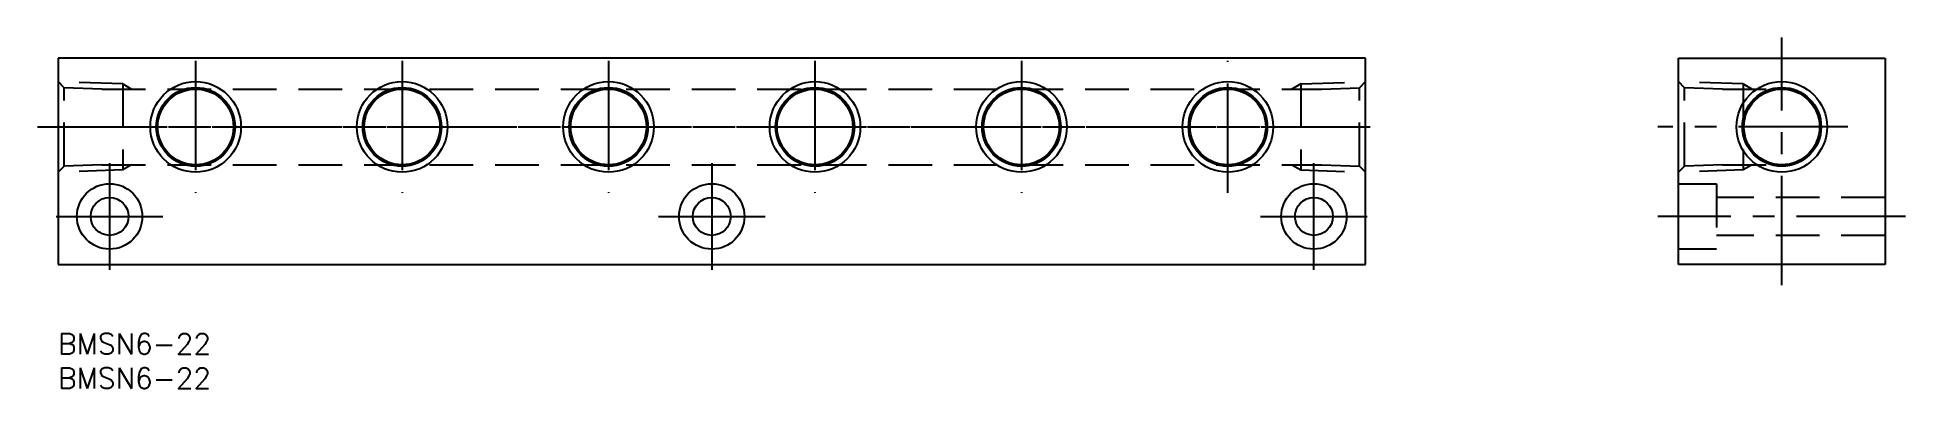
# Model space of a CAD drawing. Extents: x -3 to 268, y -8 to 43.
import ezdxf

# ---------------------------------------------------------------- set-up
doc = ezdxf.new("R2010")
doc.units = 0
doc.header["$LTSCALE"] = 0.5
doc.linetypes.add('CENTER', pattern=[50.8, 31.75, -6.35, 6.35, -6.35])
doc.linetypes.add('DASHED', pattern=[19.05, 12.7, -6.35])
for name, color, linetype in [('MSM_CENTER', 1, 'CENTER'), ('MSM_CONTINUOUS', 7, 'CONTINUOUS'), ('MSM_DASHED', 4, 'DASHED'), ('MSM_NARROW', 5, 'CONTINUOUS'), ('MSM_PART_NUMBER', 7, 'CONTINUOUS')]:
    doc.layers.add(name, color=color, linetype=linetype)
doc.styles.get("Standard").update_dxf_attribs({"font": 'txt.shx', "height": 3, "bigfont": 'bigfont.shx'})

# ---------------------------------------------------------------- blocks, each defined once
blk = doc.blocks.new('*U8')
at = {"layer": 'MSM_PART_NUMBER'}
blk.add_text('BMSN6-22', height=3, dxfattribs=at).set_placement((0, -3))
blk = doc.blocks.new('*U9')
at = {"layer": 'MSM_PART_NUMBER'}
blk.add_text('BMSN6-22', height=3, dxfattribs=at).set_placement((0, -8))

msp = doc.modelspace()

# ---------------------------------------------------------------- linework, layer by layer
at = {"layer": 'MSM_CENTER'}
for p, q in [((250.49, 7), (250.49, 43)), ((20, 39.58), (20, 20.42)), ((50, 39.58), (50, 20.42)), ((80, 39.58), (80, 20.42)), ((110, 39.58), (110, 20.42)), ((140, 39.58), (140, 20.42)), ((170, 20.42), (170, 39.58)), ((-3, 30), (193, 30)), ((0, 30), (190, 30)), ((260.07, 30), (232.49, 30)), ((7.5, 24.75), (7.5, 9.25)), ((95, 24.75), (95, 9.25)), ((182.5, 9.25), (182.5, 24.75)), ((-0.25, 17), (15.25, 17)), ((87.25, 17), (102.75, 17)), ((174.75, 17), (190.25, 17)), ((268.49, 17), (232.49, 17))]:
    msp.add_line(p, q, dxfattribs=at)
at = {"layer": 'MSM_CONTINUOUS'}
for p, q in [((190, 40), (0, 40)), ((0, 40), (0, 10)), ((190, 10), (190, 40)), ((235.49, 40), (265.49, 40)), ((235.49, 10), (235.49, 40)), ((265.49, 40), (265.49, 10)), ((0, 10), (190, 10)), ((265.49, 10), (235.49, 10))]:
    msp.add_line(p, q, dxfattribs=at)
for centre, radius in [((20, 30), 5.72), ((20, 30), 5.5), ((50, 30), 5.72), ((50, 30), 5.5), ((80, 30), 5.72), ((80, 30), 5.5), ((110, 30), 5.72), ((110, 30), 5.5), ((140, 30), 5.72), ((140, 30), 5.5), ((170, 30), 5.72), ((170, 30), 5.5), ((250.49, 30), 5.72), ((250.49, 30), 5.5), ((7.5, 17), 4.75), ((95, 17), 4.75), ((182.5, 17), 4.75), ((7.5, 17), 2.75), ((95, 17), 2.75), ((182.5, 17), 2.75)]:
    msp.add_circle(centre, radius, dxfattribs=at)
at = {"layer": 'MSM_DASHED'}
for p, q in [((9.4, 36.25), (0, 36.58)), ((0.89, 35.69), (0, 36.58)), ((0.89, 24.31), (0.89, 35.69)), ((6.37, 35.5), (0.89, 35.69)), ((6.37, 35.5), (183.63, 35.5)), ((9.4, 36.25), (9.4, 23.75)), ((9.4, 36.25), (10.7, 35.5)), ((180.6, 36.25), (179.3, 35.5)), ((180.6, 36.25), (190, 36.58)), ((180.6, 36.25), (180.6, 23.75)), ((183.63, 35.5), (189.11, 35.69)), ((189.11, 35.69), (190, 36.58)), ((189.11, 24.31), (189.11, 35.69)), ((236.37, 35.69), (235.49, 36.58)), ((244.89, 36.25), (235.49, 36.58)), ((236.37, 24.31), (236.37, 35.69)), ((241.86, 35.5), (236.37, 35.69)), ((241.86, 35.5), (250.49, 35.5)), ((244.89, 36.25), (244.89, 23.75)), ((244.89, 36.25), (246.19, 35.5)), ((6.37, 24.5), (0.89, 24.31)), ((6.37, 24.5), (183.63, 24.5)), ((10.7, 24.5), (9.4, 23.75)), ((179.3, 24.5), (180.6, 23.75)), ((183.63, 24.5), (189.11, 24.31)), ((241.86, 24.5), (236.37, 24.31)), ((241.86, 24.5), (236.37, 24.31)), ((241.86, 24.5), (250.49, 24.5)), ((246.19, 24.5), (244.89, 23.75)), ((0.89, 24.31), (0, 23.42)), ((9.4, 23.75), (0, 23.42)), ((180.6, 23.75), (190, 23.42)), ((189.11, 24.31), (190, 23.42)), ((236.37, 24.31), (235.49, 23.42)), ((244.89, 23.75), (235.49, 23.42)), ((235.49, 21.75), (240.99, 21.75)), ((240.99, 21.75), (240.99, 12.25)), ((265.49, 19.75), (240.99, 19.75)), ((265.49, 14.25), (240.99, 14.25)), ((240.99, 12.25), (235.49, 12.25))]:
    msp.add_line(p, q, dxfattribs=at)
at = {"layer": 'MSM_NARROW'}
for centre in [(20, 30), (50, 30), (80, 30), (110, 30), (140, 30), (170, 30), (250.49, 30)]:
    msp.add_circle(centre, 6.58, dxfattribs=at)

# ---------------------------------------------------------------- block references
at = {"layer": 'MSM_CONTINUOUS'}
for name in ['*U8', '*U9']:
    msp.add_blockref(name, (0, 0), dxfattribs=at)

doc.saveas('drawing.dxf')
